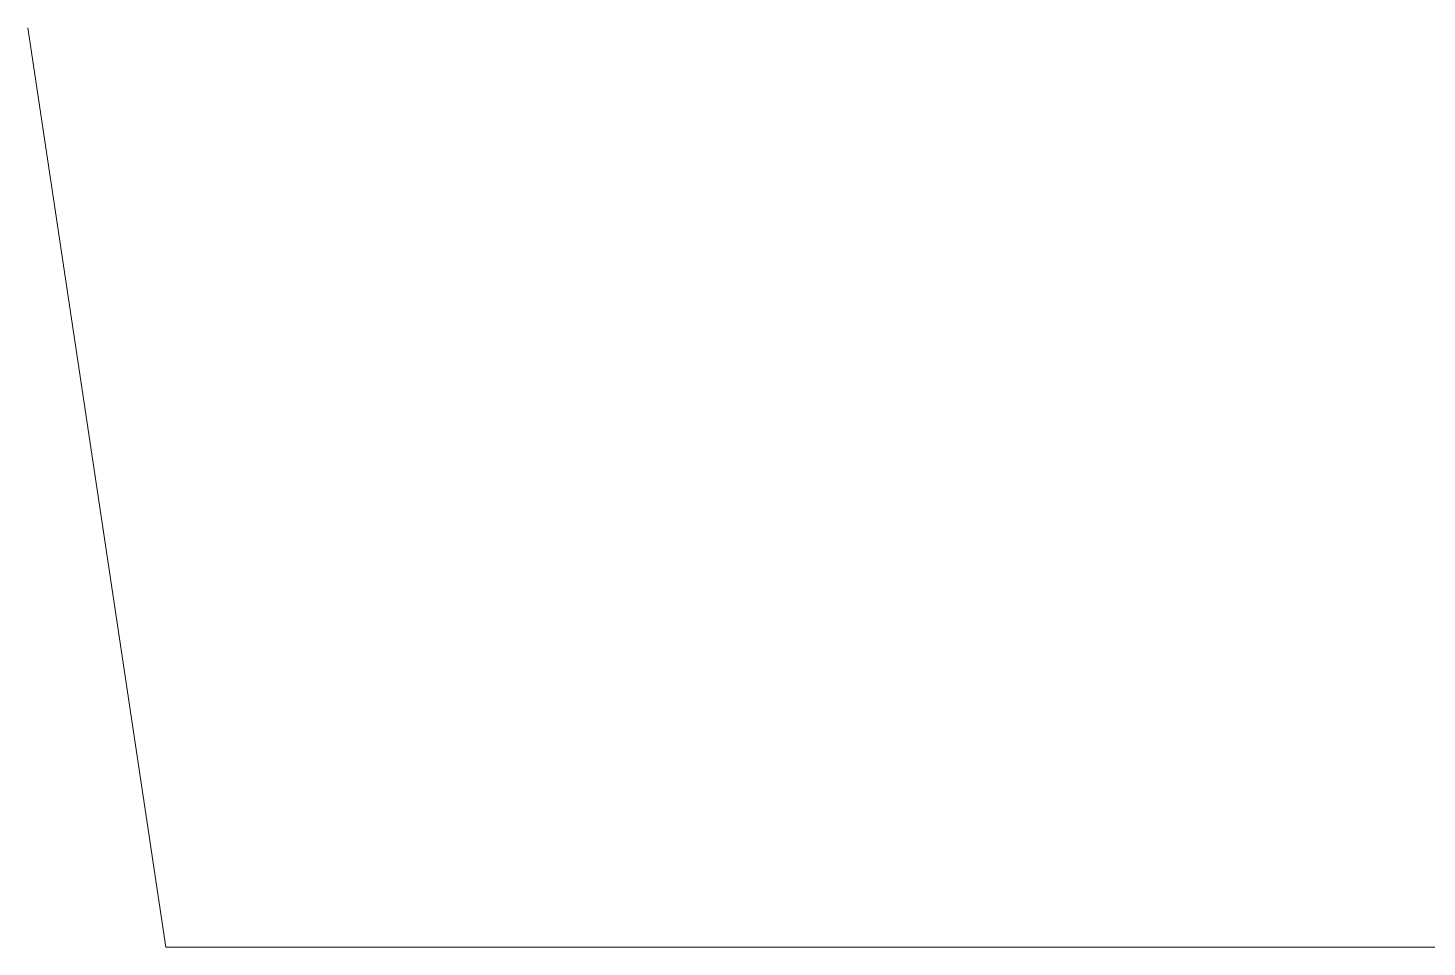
# Model space of a CAD drawing. Header units: centimetres. Extents: x -6.8 to 6.8, y -12 to 12.
# Drawn here: x -3.3 to 1.269, y -12 to -9 of the extents above; entities that cross this region are included whole.
import ezdxf

# ---------------------------------------------------------------- set-up
doc = ezdxf.new("R2010")
doc.units = ezdxf.units.CM
doc.header["$MEASUREMENT"] = 0
doc.layers.add('layer 1', color=7, linetype='Continuous')

msp = doc.modelspace()

# ---------------------------------------------------------------- linework, layer by layer
at = {"layer": 'layer 1', "color": 250, "lineweight": 9}
msp.add_open_spline([(-3.3, -9), (-3.3, -9), (-2.85, -12.00001), (-2.85, -12.00001), (-2.85, -12.00001), (-2.85, -12.00001), (2.85, -12.00001), (2.85, -12.00001), (2.85, -12.00001), (2.85, -12.00001), (3.3, -9.00001), (3.3, -9.00001)], degree=3, knots=[0, 0, 0, 0, 0.25, 0.25, 0.25, 0.25, 0.5, 0.5, 0.5, 0.5, 1, 1, 1, 1], dxfattribs=at)

doc.saveas('drawing.dxf')
